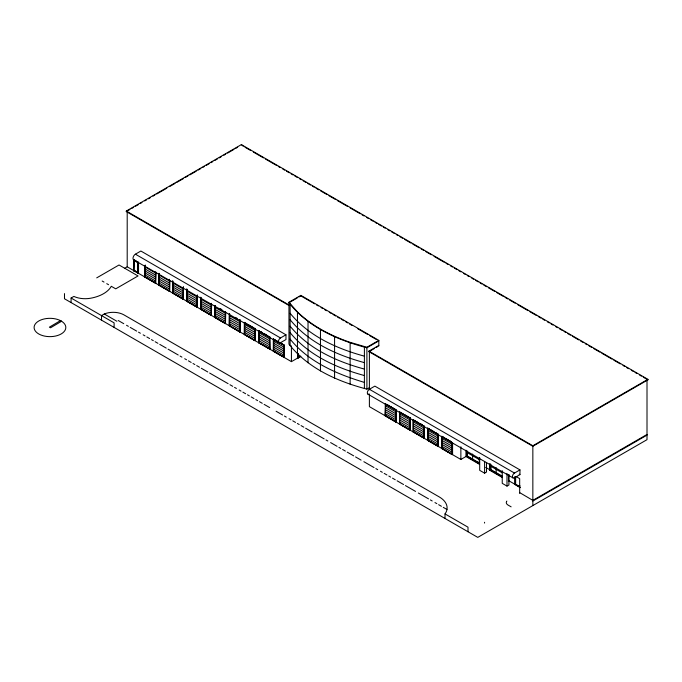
<?xml version="1.0" encoding="UTF-8"?>
<svg xmlns="http://www.w3.org/2000/svg" width="682" height="682" viewBox="0 0 682 682"><rect width="100%" height="100%" fill="white"/><g stroke="black" fill="none" stroke-linecap="round" stroke-linejoin="round"><path stroke-width="1.02" d="M60.434 320.625L49.394 327.155L50.528 327.795L61.568 321.265M445.022 518.473L445.022 513.913A26.982 15.575 0 0 0 439.199 496.897L123.911 314.862A15.2 8.781 0 0 0 104.286 313.984L101.516 315.596L101.516 320.156M289.151 305.579L126.298 211.565L126.298 211.045L241.351 144.618L647.9 379.337L647.9 379.857L532.847 446.284L368.936 351.648L368.936 351.128L378.808 345.433M126.298 211.565L129.981 209.434M131.822 208.377L133.663 207.311M135.505 206.245L138.267 204.651M140.108 203.594L141.95 202.528M144.712 200.934L146.553 199.869M148.395 198.812L150.236 197.746M152.99 196.152L154.831 195.086M156.672 194.029L166.8 188.181M169.562 186.587L175.086 183.398M176.919 182.333L183.364 178.616M185.206 177.55L187.968 175.956M189.809 174.899L196.254 171.173M198.095 170.116L200.858 168.522M202.69 167.457L204.532 166.391M206.373 165.334L209.135 163.74M210.977 162.674L212.818 161.608M214.66 160.551L217.422 158.957M219.263 157.892L221.104 156.826M223.867 155.232L225.708 154.175M227.549 153.109L233.986 149.392M235.827 148.326L237.668 147.261M134.78 259.995A3.393 1.961 -60 0 1 133.024 257.967A3.393 1.961 -60 0 1 135.403 254.19L140.876 251.027L285.971 334.802L285.971 339.542L280.498 342.696A2.898 1.671 -60 0 1 278.452 341.512A2.898 1.671 -60 0 1 280.498 337.957L285.971 334.802M96.708 277.872L119.035 264.983L138.045 275.954L115.718 288.844L111.285 286.287A31.619 18.252 0 0 1 90.587 298.239A18.082 10.435 0 0 1 73.869 296.423L71.09 298.025L71.09 302.586M138.301 272.672L137.875 272.919L137.875 262.655L138.523 262.272L138.523 273.064L133.612 270.72L134.039 259.68M133.834 270.592L134.004 260.226M124.712 268.256L127.202 266.815L291.436 361.639L300.506 356.405M138.267 273.209L138.267 262.331L138.096 273.312M133.612 270.72L134.26 270.345L136.681 271.743M133.834 270.848L134.26 270.601M137.875 273.175L138.523 273.064M145.36 265.145L144.993 277.165L155.598 283.286L155.82 271.999M145.36 267.139L155.675 273.098L155.453 282.936L155.453 272.297M169.767 281.061L169.537 291.333L158.94 285.212L159.307 275.187L169.622 281.146M183.373 289.083L173.058 283.132L172.691 293.149L183.296 299.279L183.518 286.977M197.473 296.048L197.251 307.335L186.646 301.214L187.013 289.194M200.789 297.207L200.789 309.381L201.156 309.065L211.25 315.152L211.25 303.447M200.789 309.381L211.394 315.502L211.616 304.215M225.384 311.538L225.324 323.277L215.231 317.198L214.864 317.505L214.864 306.346M214.864 317.505L225.469 323.626L225.691 312.339M239.74 319.892L239.74 331.605L229.425 325.646L239.885 331.946L229.28 325.825L229.34 313.618M229.28 325.825L229.425 313.933M244.361 322.356L244.361 334.53L254.957 340.65L255.179 328.349L254.821 340.309L244.497 334.351L255.179 340.523M369.388 387.7L366.899 389.132C337.667 381.502 308.051 368.451 288.955 344.137L288.955 302.254L300.856 295.374L378.808 340.378L378.808 345.945M297.199 298.008L288.955 302.774C308.051 327.087 337.667 340.139 366.899 347.777L378.808 340.898M299.031 296.951L300.856 295.894L314.615 303.84M244.361 334.53L244.497 322.637M259.203 331.128L269.518 337.079L269.74 348.664L259.203 342.841L269.884 349.014L259.058 343.02L259.058 330.847M259.058 343.02L259.279 330.719M269.518 337.079L269.663 349.141M273.772 350.991L273.772 339.278L283.865 345.365L284.087 356.95L273.55 351.119L284.232 357.291L273.405 351.298L273.405 339.125L284.087 345.237L284.01 357.419M273.405 351.298L273.627 338.997M284.232 357.291L284.232 345.118L273.405 339.125L273.465 351.264M297.94 357.624L300.779 356.183M297.326 357.735L297.94 358.084L300.677 356.507M288.955 302.254L297.471 311.93A149.153 86.111 0 0 0 350.13 342.338L366.899 347.257L378.808 340.378M368.936 351.648L374.529 348.417M376.242 347.428L377.947 346.439M368.86 394.239A2.898 1.671 -60 0 1 367.351 392.508A2.898 1.671 -60 0 1 369.388 389.277L374.853 386.123L519.957 469.889L519.957 474.629L514.484 477.784A2.898 1.671 -60 0 1 512.438 476.599A2.898 1.671 -60 0 1 514.484 473.052L519.957 469.889M396.097 410.726L395.875 422.013L385.27 415.884L385.637 403.872L395.952 409.822L387.103 404.699M410.317 417.913L410.095 430.214L399.49 424.093L399.857 412.073L403.292 414.059M399.635 412.201L410.172 418.032L404.852 414.946L410.095 418.04L410.095 430.214M413.326 420.112L413.548 431.689L423.641 437.776L423.863 425.935M413.548 431.689L424.008 437.997L413.181 431.996L413.181 419.831L418.484 422.891M413.181 431.996L413.403 419.703M438.04 434.383L438.407 434.136L438.185 446.437L427.58 440.316L427.946 428.296L438.04 434.383L438.262 445.96L427.946 440.009M441.902 436.608L442.124 448.193L452.217 454.28L452.217 442.567L441.902 436.608L441.902 448.321L452.362 454.621L441.757 448.5L441.825 436.292L448.142 439.958M441.757 448.5L441.757 436.327L444.408 437.861M452.217 442.567L452.362 454.621M369.388 394.017L369.388 406.643L460.87 459.463L466.403 456.267L470.998 458.918M466.991 451.245L466.991 456.318L467.443 456.062L479.267 462.89L479.267 457.946M489.506 463.777L489.506 470.12L489.957 464.578M479.702 457.656L479.702 470.333L484.604 473.163L486.505 472.063L486.505 462.549M490.537 463.828L490.537 469.915L490.989 469.659L501.986 476.002M368.936 351.128L532.847 445.764L647.9 379.337M509.019 480.87L508.576 481.125L508.576 474.783M502.242 470.674L502.242 483.35L506.999 486.096L508.908 484.996L509.019 474.527M514.953 476.718L514.953 484.552L515.635 484.169L515.635 476.974M647.005 434.468L532.847 500.375L519.667 492.617M532.847 501.023L647.005 435.116M364.401 356.166C336.627 348.63 308.69 336.03 290.123 313.277M364.401 362.619C336.627 355.083 308.69 342.492 290.123 319.739M364.401 369.081C336.627 361.545 308.69 348.954 290.123 326.201M364.401 375.543C336.627 368.007 308.69 355.407 290.123 332.654M364.401 382.406C336.823 374.111 308.665 362.065 290.123 339.116M133.706 259.902L279.049 342.841M118.208 320.489L123.749 323.677M126.52 325.271L128.361 326.328M130.211 327.394L136.673 331.111M138.523 332.168L140.373 333.234M143.143 334.828L144.985 335.885M146.835 336.951L149.605 338.536M151.455 339.602L153.297 340.659M155.146 341.725L157.917 343.319M159.767 344.376L166.229 348.093M168.07 349.158L178.232 354.998M180.082 356.055L181.924 357.121M184.694 358.715L186.544 359.772M188.394 360.838L191.165 362.423M193.006 363.489L194.856 364.555M196.706 365.612L199.476 367.206M201.318 368.263L207.788 371.98M209.63 373.045L228.103 383.659M229.945 384.725L232.715 386.319M234.565 387.376L236.415 388.442M239.186 390.027L241.027 391.093M242.877 392.15L245.648 393.744M247.498 394.81L249.339 395.867M251.189 396.933L253.96 398.527M255.81 399.584L257.651 400.649M259.501 401.707L262.272 403.301M264.122 404.366L269.654 407.546M276.125 411.263L282.587 414.98M284.437 416.046L286.278 417.103M289.049 418.697L290.899 419.754M292.748 420.82L295.519 422.414M297.361 423.471L299.21 424.536M301.06 425.594L303.831 427.188M305.672 428.253L312.143 431.97M313.984 433.027L324.146 438.867M325.987 439.933L327.837 440.99M330.608 442.584L337.07 446.301M338.92 447.358L340.77 448.424M342.611 449.481L345.382 451.075M347.232 452.14L353.694 455.857M355.544 456.914L361.085 460.103M363.856 461.697L374.009 467.537M375.859 468.594L377.709 469.659M380.479 471.245L382.321 472.311M384.171 473.376L386.941 474.962M388.791 476.027L390.633 477.085M392.482 478.15L395.253 479.744M397.103 480.801L403.565 484.518M405.415 485.584L415.568 491.424M418.339 493.009L428.501 498.849M430.342 499.915L432.192 500.972M434.963 502.566L436.812 503.631M438.654 504.689L441.424 506.283M443.274 507.348L446.966 509.471M243.193 146.204L241.351 144.618M245.043 147.269L250.567 150.458M253.337 152.06L263.474 157.909M265.324 158.974L276.38 165.359M278.23 166.425L280.072 167.491M282.834 169.085L284.675 170.15M286.525 171.216L289.287 172.81M291.129 173.876L292.979 174.942M294.82 176.007L297.582 177.601M299.432 178.667L301.274 179.733M303.115 180.798L305.886 182.392M307.727 183.458L310.489 185.052M312.339 186.118L314.18 187.183M316.022 188.249L318.792 189.843M320.634 190.909L327.087 194.634M328.929 195.7L335.382 199.425M337.223 200.491L347.368 206.348M350.13 207.942L360.275 213.798M362.116 214.864L363.958 215.93M366.728 217.524L368.57 218.59M370.411 219.655L373.182 221.249M375.023 222.315L376.865 223.381M378.715 224.438L381.477 226.04M383.318 227.106L385.168 228.172M387.93 229.766L389.772 230.831M391.621 231.897L394.384 233.491M396.225 234.557L398.075 235.622M399.916 236.68L402.678 238.282M404.52 239.348L410.973 243.073M412.823 244.139L419.277 247.864M421.118 248.921L423.88 250.524M425.73 251.59L431.254 254.778M434.025 256.372L444.161 262.229M446.011 263.295L447.852 264.36M450.614 265.954L452.464 267.02M454.306 268.086L457.068 269.68M458.918 270.745L460.759 271.811M463.521 273.405L465.371 274.471M467.213 275.537L469.054 276.602M471.825 278.196L473.666 279.262M475.507 280.328L478.278 281.922M480.119 282.987L481.961 284.053M483.802 285.119L486.573 286.713M488.414 287.778L494.868 291.504M496.709 292.569L503.163 296.295M505.012 297.361L507.775 298.955M509.616 300.02L515.149 303.217M517.911 304.811L528.056 310.668M529.897 311.734L536.35 315.459M538.2 316.516L540.962 318.119M542.804 319.185L544.654 320.242M547.416 321.844L549.257 322.91M551.099 323.967L552.949 325.033M555.711 326.635L557.552 327.701M559.402 328.758L562.164 330.361M564.005 331.426L565.855 332.484M567.697 333.549L570.459 335.152M572.309 336.209L578.762 339.934M580.604 341L583.366 342.603M585.216 343.668L587.057 344.725M588.898 345.791L591.669 347.394M593.511 348.451L599.964 352.176M601.805 353.242L611.95 359.099M613.791 360.164L620.245 363.89M623.007 365.484L624.857 366.549M626.698 367.615L628.54 368.681M631.31 370.275L633.152 371.34M634.993 372.406L636.835 373.472M639.605 375.066L641.447 376.132M643.288 377.197L647.9 379.857M316.448 304.897L318.281 305.954M321.034 307.548L322.867 308.605M324.7 309.662L326.533 310.719M329.287 312.305L331.12 313.37M332.952 314.428L335.706 316.013M337.539 317.07L339.372 318.136M341.213 319.193L343.958 320.779M345.791 321.836L347.632 322.901M349.465 323.959L352.21 325.544M357.718 328.724L367.803 334.547M369.635 335.604L376.055 339.312M126.298 211.045L289.151 305.067M519.181 474.178L519.957 474.629M135.403 254.19L280.498 337.957M369.388 389.277L514.484 473.052M516.044 476.522L519.667 478.611L519.667 493.41M279.816 342.569L284.232 345.118M420.47 423.778L422.243 424.801M262.655 332.85L260.882 331.827L262.587 332.884M267.156 335.467L264.42 333.873L266.125 334.922M414.127 420.3L422.141 424.946M428.526 428.611L433.965 431.766M435.593 432.695L437.401 433.752M449.779 440.887L451.586 441.945M245.239 322.867L247.012 323.89M248.777 324.905L254.079 327.974M267.89 335.945L269.663 336.968M387.044 404.733L395.875 409.839L395.875 422.013M401.255 412.942L403.019 413.965M420.248 423.906L422.013 424.929M428.467 428.654L433.769 431.715M435.534 432.729L437.298 433.752M446.181 438.876L451.484 441.936M220.167 308.588L221.889 309.585M235.443 317.411L237.166 318.4M245.358 323.14L253.96 328.102M414.187 420.606L422.78 425.568M367.939 394.162L513.034 477.929M138.267 262.331L133.783 259.74L133.783 270.618M133.612 259.842L138.267 262.417M467.443 452.763L479.267 459.591M490.989 466.36L501.986 472.703M133.834 260.319L137.875 262.655M187.013 291.188L197.328 297.147M211.471 305.314L201.156 299.355L201.156 309.065M215.231 307.48L225.546 313.439M229.646 315.8L239.962 321.759M244.719 324.504L255.042 330.463M259.424 332.995L269.74 338.945M273.772 341.281L284.087 347.232M385.637 405.867L395.952 411.817M399.857 414.068L410.172 420.027M413.548 421.979L423.863 427.929M427.946 430.291L438.262 436.25M442.124 438.475L452.447 444.434M145.36 269.134L155.675 275.093M159.307 277.182L169.622 283.141M173.058 285.127L183.373 291.086M187.013 293.183L197.328 299.142M201.156 301.35L211.471 307.309M215.231 309.475L225.546 315.434M229.646 317.795L239.962 323.754M244.719 326.499L255.042 332.458M259.424 334.99L269.74 340.949M273.772 343.276L284.087 349.227M385.637 407.862L395.952 413.821M399.857 416.063L410.172 422.022M413.548 423.974L423.863 429.933M427.946 432.286L438.262 438.245M442.124 440.47L452.447 446.429M516.444 484.638L519.675 486.505L519.897 485.618M466.991 456.318L479.514 463.547M490.537 469.915L502.174 476.633M472.762 459.932L479.267 463.692M485.695 467.4L501.756 476.675M508.67 480.665L520.264 487.366M145.36 271.129L155.675 277.088M159.307 279.185L169.622 285.136M173.058 287.122L183.373 293.081M187.013 295.178L197.328 301.137M201.156 303.345L211.471 309.304M215.231 311.469L225.546 317.428M229.646 319.798L239.962 325.749M244.719 328.502L255.042 334.453M259.424 336.985L269.74 342.944M273.772 345.271L284.087 351.221M385.637 409.856L395.952 415.815M399.857 418.066L410.172 424.016M413.548 425.969L423.863 431.928M427.946 434.281L438.262 440.24M442.124 442.465L452.447 448.424M514.953 484.552L520.34 487.656M479.574 464.382L465.959 456.522L465.959 450.18M489.506 470.12L502.216 477.46M145.36 273.124L155.675 279.083M159.307 281.18L169.622 287.131M173.058 289.117L183.373 295.076M187.013 297.173L197.328 303.132M201.156 305.34L211.471 311.299M215.231 313.464L225.546 319.423M229.646 321.793L239.962 327.744M244.719 330.497L255.042 336.448M259.424 338.98L269.74 344.939M273.772 347.266L284.087 353.216M385.637 411.851L395.952 417.81M399.857 420.061L410.172 426.011M413.548 427.964L423.863 433.923M427.946 436.275L438.262 442.234M442.124 444.468L452.447 450.418M145.36 275.119L155.675 281.078M159.307 283.175L169.622 289.125M173.058 291.112L183.373 297.071M187.013 299.168L197.328 305.127M201.156 307.335L211.471 313.294M215.231 315.459L225.546 321.418M229.646 323.788L239.962 329.738M244.719 332.492L255.042 338.442M259.424 340.974L269.74 346.933M273.772 349.261L284.087 355.22M385.637 413.846L395.952 419.805M399.857 422.056L410.172 428.006M413.548 429.958L423.863 435.917M427.946 438.27L438.262 444.229M442.124 446.463L452.447 452.413M145.36 276.858L155.675 282.808M159.307 284.906L169.4 290.992L169.4 279.279M173.058 292.842L183.151 298.929L183.151 287.216M187.013 300.907L197.107 306.985L197.107 295.28M385.637 415.577L395.731 421.664L395.731 409.95M399.857 423.786L409.95 429.873L409.95 418.16M135.88 271.53L134.004 270.745M145.138 276.986L155.82 283.158M159.077 285.033L169.767 291.205M172.836 292.97L183.518 299.151M186.791 301.035L197.473 307.207M200.934 297.488L200.934 309.202L211.616 315.374M225.691 323.498L215.009 317.326L215.086 306.218M385.415 415.705L396.097 421.885M399.635 423.914L410.317 430.086M427.725 440.137L438.407 446.309M511.133 506.845L508.09 505.089A6.138 3.546 0 0 1 506.376 502.003M102.181 281.027L103.996 282.075M106.733 283.661L108.557 284.709M104.286 313.984L116.878 321.256M71.09 298.025L114.107 322.859L114.107 327.42M445.022 513.913L468.005 527.186L468.005 531.747M647.005 379.857L647.005 439.677L477.767 537.382L64.492 298.776L64.492 293.592M532.847 445.764L532.847 505.584M515.174 476.59L515.174 484.433M506.999 473.419L506.999 486.096M496.155 467.69L496.155 472.635M490.989 464.706L490.989 469.659M484.604 461.535L484.604 473.163M484.552 522.284L484.552 523.077M472.609 454.093L472.609 459.046M467.443 451.109L467.443 456.062M460.87 446.778L460.87 459.463M452.584 443.334L452.584 454.493M438.245 434.229L438.185 446.437M427.802 440.188L427.802 428.015L427.58 440.316M427.64 428.108L427.64 440.274M424.008 425.824L424.008 437.997M423.846 425.918L423.786 438.125M410.155 418.006L410.155 430.18M399.712 411.792L399.712 423.965M399.55 411.885L399.49 424.093M395.935 409.805L395.935 421.97M385.5 415.756L385.5 403.591L385.27 415.884M385.339 403.676L385.339 415.85M369.388 350.872L369.388 389.806M366.899 347.257L366.899 389.132M364.401 347.095L364.401 388.459M350.13 342.858L350.13 384.222M334.572 336.763L334.572 378.126M320.463 329.585L320.463 370.948M308.025 321.435L308.025 362.798M300.856 295.374L300.856 295.894M298.111 353.464L298.111 357.726M297.94 354.026L297.94 358.084M297.77 353.932L297.77 357.99M297.471 312.45L297.471 353.813M291.436 345.851L291.436 361.639M290.123 304.215L290.123 345.578M269.884 336.84L269.884 349.014M259.424 331L259.424 342.705M259.117 330.804L259.117 342.978M255.025 328.443L255.025 340.616M254.957 328.477L254.957 340.65M244.719 322.509L244.719 334.223M240.107 320.659L240.107 331.819M239.945 319.739L239.945 331.912M239.885 319.773L239.885 331.946M229.646 313.805L229.646 325.519M225.529 312.433L225.469 323.626M215.231 305.485L215.231 317.198M215.009 305.613L214.924 317.471M211.394 303.328L211.394 315.502M201.011 298.094L201.011 309.244M197.328 295.153L197.311 307.301M197.251 295.161L197.251 307.335M186.791 289.321L186.868 301.086M186.706 301.171L186.706 289.006L186.646 301.214M183.356 287.071L183.296 299.279M172.913 281.871L172.913 293.021M172.751 280.941L172.751 293.115L172.691 280.984M169.605 280.14L169.605 291.299M169.537 280.174L169.537 291.333M159.162 273.925L159.162 285.085M159.077 273.32L159 285.178M158.94 274.053L158.94 285.212M155.658 272.092L155.598 283.286M145.215 265.878L145.215 277.037M145.138 265.272L145.053 277.131L144.993 266.006M127.202 211.565L127.202 266.815M506.573 501.534A6.138 3.546 0 0 1 506.871 501.091M61.039 320.924L59.462 320.148A15.857 9.156 0 0 0 34.432 325.604A15.857 9.156 0 0 0 53.58 336.397A15.857 9.156 0 0 0 62.42 321.819L61.039 320.924"/></g></svg>
